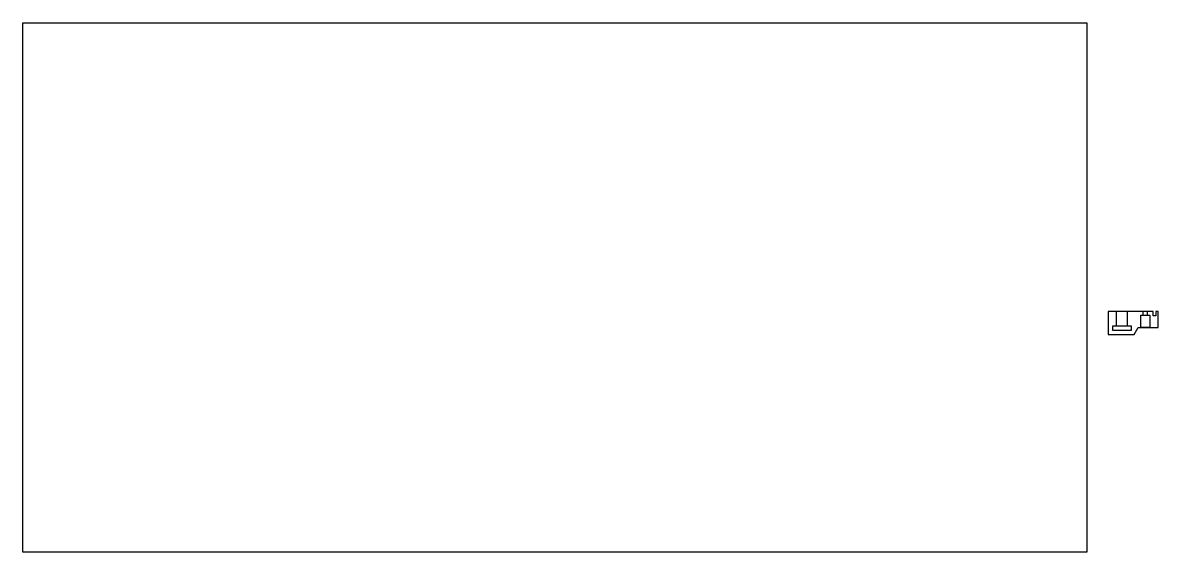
# Model space of a CAD drawing. Header units: millimetres. Extents: x 96 to 2102, y 1468 to 9975.
# Drawn here: x 96 to 1846, y 3964 to 4780 of the extents above; entities that cross this region are included whole.
import ezdxf

# ---------------------------------------------------------------- set-up
doc = ezdxf.new("R2010")
doc.units = ezdxf.units.MM
doc.layers.add('标题栏', color=7, linetype='Continuous')
picture_1 = doc.add_image_def('image2.gif', size_in_pixel=(939, 467))

msp = doc.modelspace()

# ---------------------------------------------------------------- linework, layer by layer
at = {"layer": '标题栏'}
for p, q in [((1832.8, 4335.2), (1768.8, 4335.2)), ((1768.8, 4335.2), (1768.8, 4299.8)), ((1781.3, 4312.8), (1781.3, 4335.2)), ((1798.3, 4312.8), (1798.3, 4335.2)), ((1818.8, 4310.2), (1818.8, 4329.2)), ((1818.8, 4329.2), (1832.8, 4329.2)), ((1822.3, 4329.2), (1822.3, 4335.2)), ((1829.3, 4329.2), (1829.3, 4335.2)), ((1837.8, 4335.2), (1832.8, 4335.2)), ((1832.8, 4329.2), (1832.8, 4310.2)), ((1837.8, 4328.2), (1837.8, 4335.2)), ((1841.8, 4328.2), (1837.8, 4328.2)), ((1845.8, 4335.2), (1841.8, 4335.2)), ((1841.8, 4335.2), (1841.8, 4328.2)), ((1845.8, 4310.2), (1845.8, 4335.2)), ((1775.8, 4305.8), (1775.8, 4312.8)), ((1775.8, 4312.8), (1803.8, 4312.8)), ((1803.8, 4305.8), (1775.8, 4305.8)), ((1803.8, 4312.8), (1803.8, 4305.8)), ((1808.8, 4299.8), (1814.8, 4310.2)), ((1814.8, 4310.2), (1845.8, 4310.2)), ((1832.8, 4310.2), (1818.8, 4310.2)), ((1768.8, 4299.8), (1808.8, 4299.8)), ((1768.8, 4299.8), (1775.8, 4299.8))]:
    msp.add_line(p, q, dxfattribs=at)

# ---------------------------------------------------------------- pictures from other files: only their frames are drawn
image = msp.add_image(picture_1, insert=(96.4, 3964.3), size_in_units=(1639.5, 815.4), dxfattribs=at)
image.dxf.flags = 7

doc.saveas('drawing.dxf')
